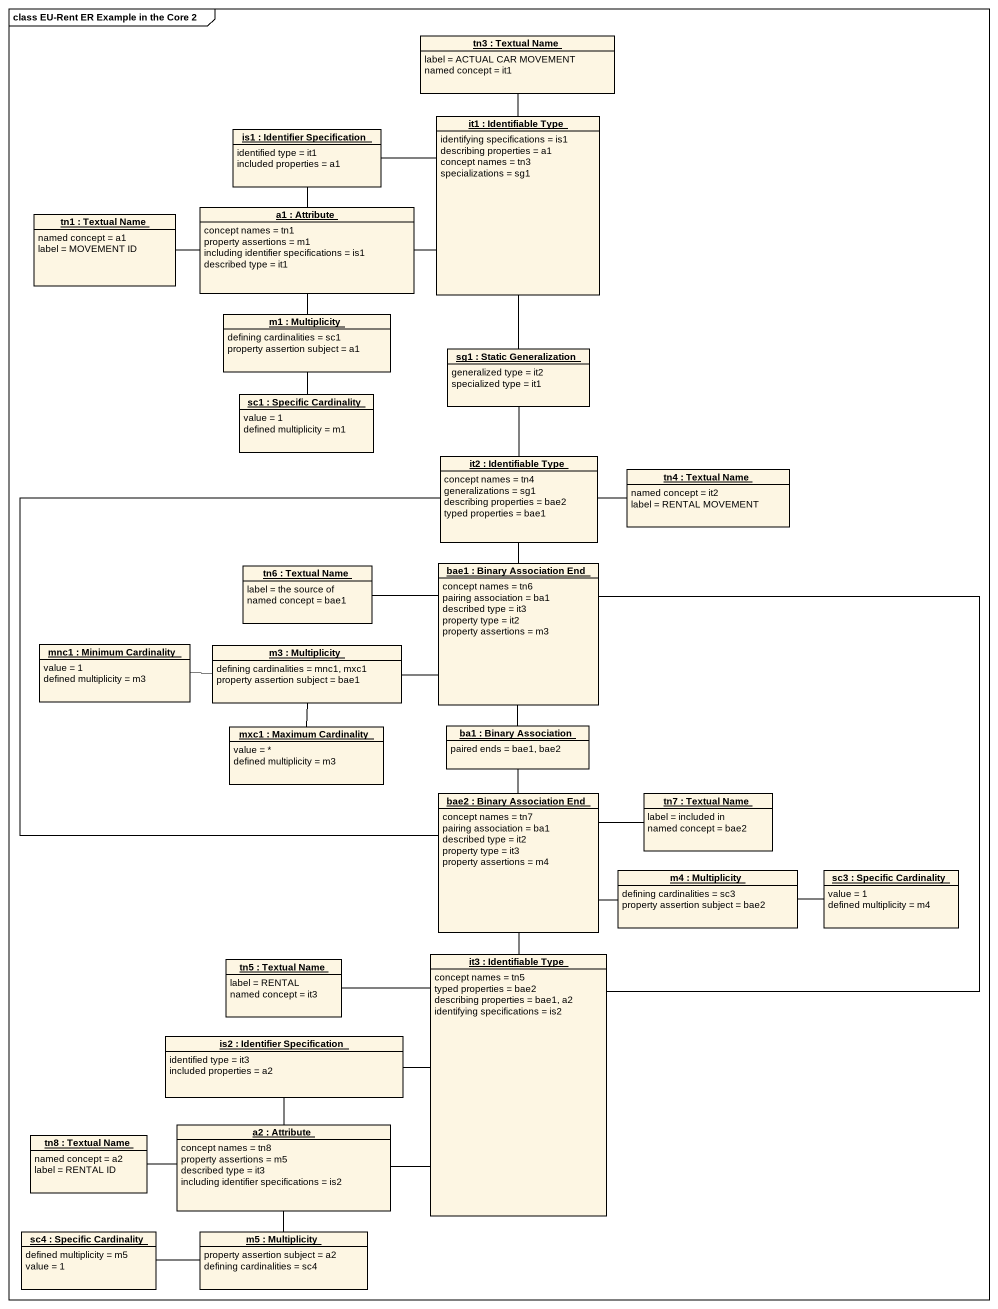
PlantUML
@startuml
mainframe class EU-Rent ER Example in the Core 2
hide circle
hide empty members
object "tn3 : Textual Name" as tn3 {
  label = ACTUAL CAR MOVEMENT
  named concept = it1
}
object "it1 : Identifiable Type" as it1 {
  identifying specifications = is1
  describing properties = a1
  concept names = tn3
  specializations = sg1
}
object "is1 : Identifier Specification" as is1 {
  identified type = it1
  included properties = a1
}
object "tn1 : Textual Name" as tn1 {
  named concept = a1
  label = MOVEMENT ID
}
object "a1 : Attribute" as a1 {
  concept names = tn1
  property assertions = m1
  including identifier specifications = is1
  described type = it1
}
object "m1 : Multiplicity" as m1 {
  defining cardinalities = sc1
  property assertion subject = a1
}
object "sg1 : Static Generalization" as sg1 {
  generalized type = it2
  specialized type = it1
}
object "sc1 : Specific Cardinality" as sc1 {
  value = 1
  defined multiplicity = m1
}
object "it2 : Identifiable Type" as it2 {
  concept names = tn4
  generalizations = sg1
  describing properties = bae2
  typed properties = bae1
}
object "tn4 : Textual Name" as tn4 {
  named concept = it2
  label = RENTAL MOVEMENT
}
object "tn6 : Textual Name" as tn6 {
  label = the source of
  named concept = bae1
}
object "bae1 : Binary Association End" as bae1 {
  concept names = tn6
  pairing association = ba1
  described type = it3
  property type = it2
  property assertions = m3
}
object "mnc1 : Minimum Cardinality" as mnc1 {
  value = 1
  defined multiplicity = m3
}
object "m3 : Multiplicity" as m3 {
  defining cardinalities = mnc1, mxc1
  property assertion subject = bae1
}
object "mxc1 : Maximum Cardinality" as mxc1 {
  value = *
  defined multiplicity = m3
}
object "ba1 : Binary Association" as ba1 {
  paired ends = bae1, bae2
}
object "bae2 : Binary Association End" as bae2 {
  concept names = tn7
  pairing association = ba1
  described type = it2
  property type = it3
  property assertions = m4
}
object "tn7 : Textual Name" as tn7 {
  label = included in
  named concept = bae2
}
object "m4 : Multiplicity" as m4 {
  defining cardinalities = sc3
  property assertion subject = bae2
}
object "sc3 : Specific Cardinality" as sc3 {
  value = 1
  defined multiplicity = m4
}
object "tn5 : Textual Name" as tn5 {
  label = RENTAL
  named concept = it3
}
object "it3 : Identifiable Type" as it3 {
  concept names = tn5
  typed properties = bae2
  describing properties = bae1, a2
  identifying specifications = is2
}
object "is2 : Identifier Specification" as is2 {
  identified type = it3
  included properties = a2
}
object "tn8 : Textual Name" as tn8 {
  named concept = a2
  label = RENTAL ID
}
object "a2 : Attribute" as a2 {
  concept names = tn8
  property assertions = m5
  described type = it3
  including identifier specifications = is2
}
object "sc4 : Specific Cardinality" as sc4 {
  defined multiplicity = m5
  value = 1
}
object "m5 : Multiplicity" as m5 {
  property assertion subject = a2
  defining cardinalities = sc4
}
tn3 -- it1
is1 -right- it1
is1 -- a1
tn1 -right- a1
a1 -right- it1
a1 -- m1
m1 -- sc1
sg1 -up- it1
sg1 -- it2
it2 -- bae2
tn4 -left- it2
tn6 -right- bae1
bae1 -up- it2
bae1 -- it3
m3 -right- bae1
m3 -left- mnc1
m3 -- mxc1
ba1 -up- bae1
ba1 -- bae2
bae2 -right- tn7
bae2 -right- m4
bae2 -- it3
m4 -right- sc3
it3 -left- tn5
it3 -left- a2
is2 -right- it3
is2 -- a2
tn8 -right- a2
m5 -up- a2
m5 -left- sc4
@enduml
